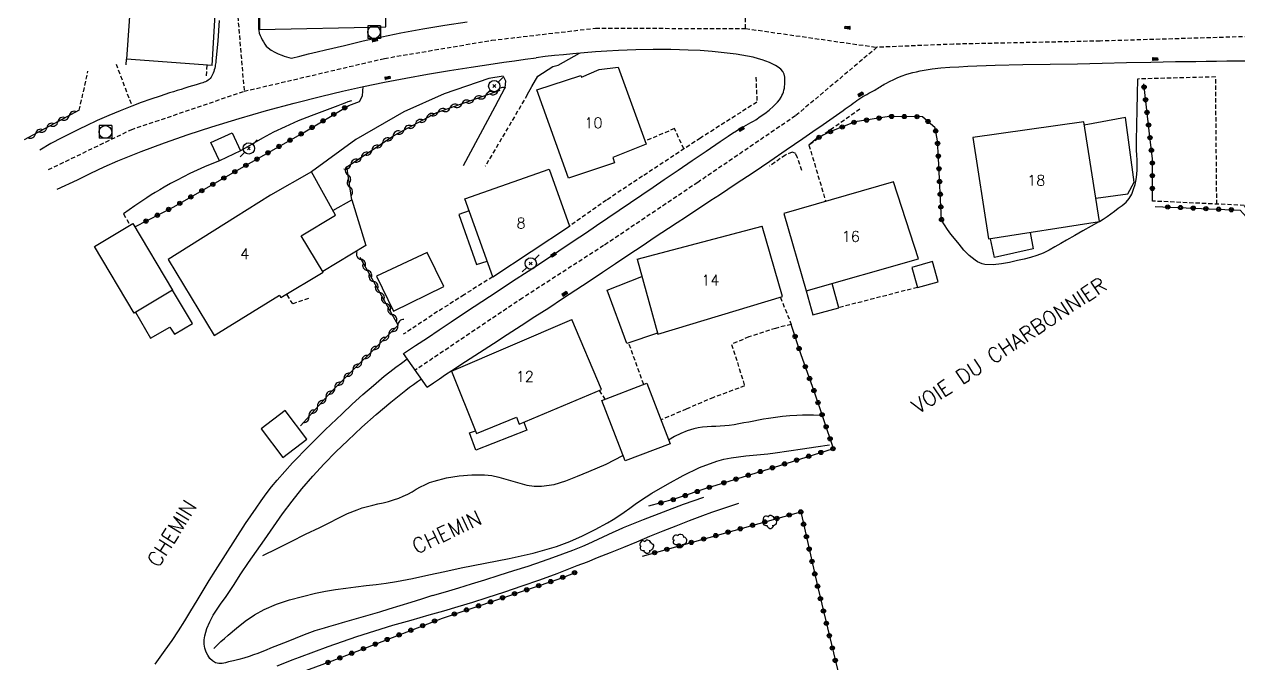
# Model space of a CAD drawing. Header units: millimetres. Extents: x 222014 to 223000, y 61000 to 62001.
# Drawn here: x 222495.9 to 222639.2, y 61342.8 to 61418.3 of the extents above; entities that cross this region are included whole.
import ezdxf
from ezdxf.enums import TextEntityAlignment as Align

# ---------------------------------------------------------------- set-up
doc = ezdxf.new("R2010")
doc.units = ezdxf.units.MM
doc.linetypes.add('DASHED', pattern=[0.75, 0.5, -0.25])
doc.layers.get('0').update_dxf_attribs({"linetype": 'CONTINUOUS'})
for name, color, linetype in [('W0001', 6, 'DASHED'), ('W0008', 7, 'CONTINUOUS'), ('W0017', 7, 'CONTINUOUS'), ('W0071', 7, 'CONTINUOUS'), ('W0101', 7, 'CONTINUOUS'), ('W0104', 1, 'CONTINUOUS'), ('W0112', 1, 'DASHED'), ('W0211', 2, 'CONTINUOUS'), ('W0214', 2, 'CONTINUOUS'), ('W0300', 7, 'CONTINUOUS'), ('W0310', 3, 'CONTINUOUS'), ('W0322', 7, 'CONTINUOUS'), ('W0323', 7, 'CONTINUOUS'), ('W0401', 7, 'CONTINUOUS'), ('W0420', 7, 'CONTINUOUS'), ('W0473', 7, 'CONTINUOUS'), ('W0989', 7, 'CONTINUOUS'), ('W0991', 7, 'CONTINUOUS'), ('W1102', 7, 'CONTINUOUS')]:
    doc.layers.add(name, color=color, linetype=linetype)
doc.styles.get("Standard").update_dxf_attribs({"font": 'romans.shx', "width": 0.85})

# ---------------------------------------------------------------- blocks, each defined once
blk = doc.blocks.new('T420')
for p, q in [((0.75, 0.75), (-0.75, 0.75)), ((-0.75, 0.75), (-0.75, -0.75)), ((0.75, 0.75), (0.75, -0.75)), ((0.75, -0.75), (-0.75, -0.75))]:
    blk.add_line(p, q)
blk.add_ellipse((0, 0), major_axis=(-0.53, 0.53), ratio=1, start_param=3.926991, end_param=10.210176)
blk = doc.blocks.new('T401')
for p, q in [((-0.3, 0.3), (0, 0.3)), ((-0.3, -0.25), (-0.3, 0.3)), ((-0.3, 0.15), (0, 0.15)), ((-0.3, 0), (0, 0)), ((0, 0.3), (0, -0.25)), ((-0.3, -0.15), (0, -0.15)), ((-0.3, -0.25), (-0.3, -0.3)), ((-0.3, -0.3), (0, -0.3)), ((0, -0.3), (0, -0.25))]:
    blk.add_line(p, q)
blk = doc.blocks.new('T473')
for p, q in [((-0.166667, 0.166667), (0.166667, -0.166667)), ((-0.166667, -0.166667), (0.166667, 0.166667)), ((0.500001, 0.500001), (1.000002, 1.000002)), ((-1.000002, -1.000002), (-0.500001, -0.500001))]:
    blk.add_line(p, q)
blk.add_ellipse((0, 0), major_axis=(0.471405, 0.471405), ratio=1, start_param=5.4977871438, end_param=11.780972451)
blk = doc.blocks.new('T300')
for p, q in [((-0.8, 0.51), (-0.86, 0.34)), ((-0.86, 0.34), (-0.86, 0.17)), ((-0.86, 0.17), (-0.74, 0.06)), ((-0.69, 0.63), (-0.8, 0.51)), ((-0.8, -0.06), (-0.74, 0.06)), ((-0.74, 0.06), (-0.69, 0.11)), ((-0.57, 0.69), (-0.69, 0.63)), ((-0.46, 0.69), (-0.57, 0.69)), ((-0.29, 0.63), (-0.46, 0.69)), ((-0.29, 0.63), (-0.17, 0.74)), ((-0.23, 0.57), (-0.29, 0.63)), ((-0.17, 0.74), (-0.06, 0.8)), ((-0.06, 0.8), (0.06, 0.8)), ((0.06, 0.8), (0.23, 0.74)), ((0.23, 0.74), (0.34, 0.63)), ((0.34, 0.63), (0.4, 0.51)), ((0.46, 0.46), (0.34, 0.46)), ((0.4, 0.51), (0.4, 0.46)), ((0.57, 0.4), (0.46, 0.46)), ((0.57, 0.4), (0.69, 0.29)), ((0.69, 0.29), (0.74, 0.17)), ((0.74, 0.06), (0.69, -0.17)), ((0.74, 0.17), (0.74, 0.06)), ((-0.8, -0.17), (-0.8, -0.06)), ((-0.8, -0.23), (-0.8, -0.17)), ((-0.74, -0.34), (-0.8, -0.23)), ((-0.69, -0.4), (-0.74, -0.34)), ((-0.51, -0.46), (-0.69, -0.4)), ((-0.4, -0.46), (-0.51, -0.46)), ((-0.4, -0.46), (-0.34, -0.46)), ((-0.34, -0.46), (-0.34, -0.4)), ((-0.34, -0.51), (-0.34, -0.46)), ((-0.29, -0.63), (-0.34, -0.51)), ((-0.17, -0.74), (-0.29, -0.63)), ((-0.06, -0.8), (-0.17, -0.74)), ((0.06, -0.8), (-0.06, -0.8)), ((0.17, -0.74), (0.06, -0.8)), ((0.23, -0.69), (0.17, -0.74)), ((0.29, -0.46), (0.23, -0.46)), ((0.29, -0.63), (0.23, -0.69)), ((0.46, -0.4), (0.29, -0.46)), ((0.34, -0.51), (0.29, -0.63)), ((0.34, -0.51), (0.34, -0.46)), ((0.57, -0.34), (0.46, -0.4)), ((0.63, -0.29), (0.57, -0.34)), ((0.69, -0.17), (0.63, -0.29))]:
    blk.add_line(p, q)
blk = doc.blocks.new('t323o')
at = {"color": 0, "linetype": 'Continuous'}
for radius in [0.25, 0.15]:
    blk.add_circle((0, 0), radius, dxfattribs=at)
blk = doc.blocks.new('t310o')
at = {"color": 0, "linetype": 'Continuous'}
for centre, start, end in [((-0.5, 0.38), 216.8699, 323.1304), ((0.5, -0.37), 36.8699, 143.1303)]:
    blk.add_arc(centre, 0.625, start, end, dxfattribs=at)
blk = doc.blocks.new('t322o')
at = {"color": 0, "linetype": 'Continuous'}
for radius in [0.25, 0.15]:
    blk.add_circle((0, 0), radius, dxfattribs=at)

msp = doc.modelspace()

# ---------------------------------------------------------------- linework, layer by layer
at = {"layer": 'W0001'}
for points in [[(222535.83, 61475.96), (222530.47, 61466.49), (222526.09, 61455.76), (222523.55, 61448.35), (222522.23, 61441.81), (222521.29, 61430.34), (222521.01, 61419.96), (222521.82, 61410.38)], [(222581.02, 61417.79), (222580.97, 61427.79), (222582.55, 61441.25), (222585.33, 61458.57)], [(222521.82, 61410.38), (222538.38, 61414.26), (222551.05, 61416.4), (222563.29, 61417.83), (222581.02, 61417.79)], [(222581.02, 61417.79), (222596.52, 61415.57)], [(223000, 61307.86), (222991.95, 61310.57), (222968.19, 61318.72), (222944.57, 61326.71), (222922.94, 61334.08), (222897.53, 61342.13), (222875.54, 61348.94), (222848.42, 61357.3), (222825.53, 61364.46), (222797.44, 61373.33), (222773.68, 61380.56), (222747.18, 61389.18), (222723.16, 61396.63), (222704.54, 61402.26), (222681.11, 61409.63), (222667.05, 61414.08), (222656.88, 61416.51), (222642.68, 61416.9), (222622.87, 61416.31), (222605.57, 61415.94), (222596.52, 61415.57)], [(222596.52, 61415.57), (222586.9, 61407.48), (222575.37, 61399.63), (222564.26, 61392.16), (222554.68, 61385.98), (222542.03, 61377.47)], [(222498.72, 61401.13), (222498.72, 61401.13), (222508.5, 61405.85), (222521.82, 61410.38)]]:
    msp.add_lwpolyline(points, dxfattribs=at)
at = {"layer": 'W0008'}
for points in [[(222523.47, 61421.44), (222523.52, 61418.15), (222523.52, 61418), (222523.52, 61417.85), (222523.52, 61417.7), (222523.54, 61417.55), (222523.61, 61417.26), (222523.71, 61416.98), (222523.83, 61416.72), (222523.96, 61416.45), (222524.11, 61416.2), (222524.26, 61415.95), (222524.44, 61415.71), (222524.65, 61415.5), (222525.02, 61415.23), (222525.43, 61415.01), (222525.84, 61414.82), (222526.26, 61414.64), (222526.54, 61414.53), (222526.82, 61414.43), (222527.11, 61414.35), (222527.4, 61414.28)], [(222518.89, 61418.75), (222518.71, 61416.33), (222518.48, 61413.92), (222518.47, 61413.77), (222518.45, 61413.61), (222518.42, 61413.46), (222518.39, 61413.31), (222518.35, 61413.12), (222518.3, 61412.92), (222518.24, 61412.72), (222518.17, 61412.53), (222518.1, 61412.36), (222518.02, 61412.2), (222517.93, 61412.04), (222517.82, 61411.9), (222517.7, 61411.78), (222517.57, 61411.68), (222517.43, 61411.58), (222517.28, 61411.5), (222517.12, 61411.44), (222516.96, 61411.39), (222516.79, 61411.35), (222516.63, 61411.3), (222516.18, 61411.16), (222515.73, 61411.02), (222515.28, 61410.89), (222514.83, 61410.75), (222514.38, 61410.61), (222513.93, 61410.47), (222513.48, 61410.33), (222513.03, 61410.18), (222511.91, 61409.82), (222510.79, 61409.44), (222509.67, 61409.06), (222508.57, 61408.64), (222507.2, 61408.09), (222505.84, 61407.52), (222504.49, 61406.92), (222503.16, 61406.29)], [(222518.89, 61418.75), (222518.71, 61416.33), (222518.48, 61413.92), (222518.47, 61413.77), (222518.45, 61413.61), (222518.42, 61413.46), (222518.39, 61413.31), (222518.35, 61413.12), (222518.3, 61412.92), (222518.24, 61412.72), (222518.17, 61412.53), (222518.1, 61412.36), (222518.02, 61412.2), (222517.93, 61412.04), (222517.82, 61411.9), (222517.7, 61411.78), (222517.57, 61411.68), (222517.43, 61411.58), (222517.28, 61411.5), (222517.12, 61411.44), (222516.96, 61411.39), (222516.79, 61411.35), (222516.63, 61411.3), (222516.18, 61411.16), (222515.73, 61411.02), (222515.28, 61410.89), (222514.83, 61410.75), (222514.38, 61410.61), (222513.93, 61410.47), (222513.48, 61410.33), (222513.03, 61410.18), (222511.91, 61409.82), (222510.79, 61409.44), (222509.67, 61409.06), (222508.57, 61408.64), (222507.2, 61408.09), (222505.84, 61407.52), (222504.49, 61406.92), (222503.16, 61406.29)], [(222527.4, 61414.28), (222528.41, 61414.54), (222529.42, 61414.79), (222530.43, 61415.04), (222531.44, 61415.28), (222533.65, 61415.8), (222535.87, 61416.32), (222538.09, 61416.82), (222540.32, 61417.27), (222542.92, 61417.75), (222545.52, 61418.18), (222548.14, 61418.58)], [(222578.02, 61404.44), (222578.49, 61404.77), (222578.97, 61405.1), (222579.45, 61405.42), (222579.94, 61405.73), (222580.22, 61405.9), (222580.5, 61406.06), (222580.79, 61406.22), (222581.08, 61406.37), (222581.36, 61406.53), (222581.65, 61406.69), (222581.93, 61406.85), (222582.21, 61407.03), (222582.75, 61407.39), (222583.29, 61407.77), (222583.81, 61408.17), (222584.3, 61408.61), (222584.56, 61408.85), (222584.8, 61409.1), (222585.03, 61409.38), (222585.22, 61409.68), (222585.31, 61409.88), (222585.4, 61410.08), (222585.47, 61410.29), (222585.54, 61410.51), (222585.59, 61410.73), (222585.62, 61410.94), (222585.65, 61411.17), (222585.66, 61411.39), (222585.66, 61411.72), (222585.63, 61412.06), (222585.55, 61412.4), (222585.41, 61412.71), (222585.17, 61413), (222584.87, 61413.22), (222584.56, 61413.41), (222584.24, 61413.57), (222583.84, 61413.78), (222583.42, 61413.95), (222582.99, 61414.09), (222582.55, 61414.23), (222581.9, 61414.4), (222581.24, 61414.53), (222580.58, 61414.65), (222579.91, 61414.75), (222578.5, 61414.93), (222577.08, 61415.07), (222575.65, 61415.18), (222574.23, 61415.25), (222572.17, 61415.3), (222570.11, 61415.31), (222568.05, 61415.27), (222566, 61415.2), (222564.65, 61415.13), (222563.3, 61415.03), (222561.96, 61414.92), (222560.62, 61414.8), (222559.53, 61414.7), (222558.45, 61414.59), (222557.36, 61414.47), (222556.28, 61414.34)], [(222499.76, 61398.84), (222502.14, 61399.94), (222503.72, 61400.72), (222505.3, 61401.48), (222506.91, 61402.19), (222509.65, 61403.29), (222512.41, 61404.31), (222515.2, 61405.28), (222517.99, 61406.19), (222521.22, 61407.18), (222524.46, 61408.11), (222527.71, 61408.99), (222530.98, 61409.81), (222533.45, 61410.4), (222535.93, 61410.94), (222538.41, 61411.45), (222540.9, 61411.94), (222543.47, 61412.4), (222546.05, 61412.82), (222548.63, 61413.22), (222551.2, 61413.61), (222552.47, 61413.8), (222553.74, 61413.99), (222555.01, 61414.17), (222556.28, 61414.34)], [(222587.77, 61404.81), (222588.97, 61405.62), (222590.17, 61406.45), (222591.36, 61407.28), (222592.55, 61408.12), (222592.78, 61408.29), (222593.01, 61408.46), (222593.24, 61408.63), (222593.47, 61408.8), (222593.7, 61408.98), (222593.93, 61409.14), (222594.16, 61409.31), (222594.4, 61409.47), (222594.63, 61409.61), (222594.86, 61409.75), (222595.09, 61409.88), (222595.32, 61410.01), (222595.56, 61410.14), (222595.79, 61410.27), (222596.03, 61410.4), (222596.26, 61410.53), (222596.42, 61410.63), (222596.58, 61410.72), (222596.74, 61410.82), (222596.9, 61410.92), (222597.06, 61411.02), (222597.22, 61411.12), (222597.38, 61411.22), (222597.55, 61411.31), (222598.02, 61411.55), (222598.5, 61411.79), (222598.99, 61412.01), (222599.49, 61412.2), (222599.91, 61412.35), (222600.33, 61412.47), (222600.76, 61412.58), (222601.19, 61412.68), (222601.64, 61412.78), (222602.1, 61412.88), (222602.56, 61412.96), (222603.02, 61413.02), (222604.07, 61413.14), (222605.12, 61413.22), (222606.18, 61413.28), (222607.23, 61413.33), (222610.48, 61413.46), (222613.72, 61413.53), (222616.97, 61413.58), (222620.21, 61413.64), (222623.09, 61413.71), (222625.98, 61413.77), (222628.86, 61413.83), (222631.75, 61413.88), (222632.96, 61413.9), (222634.17, 61413.91), (222635.38, 61413.93), (222636.59, 61413.94), (222637.8, 61413.96), (222639.01, 61413.97), (222640.22, 61413.99)], [(222503.16, 61406.29), (222502.44, 61405.94), (222501.73, 61405.59), (222501.02, 61405.23), (222500.3, 61404.88), (222499.01, 61404.23), (222497.69, 61403.42)], [(222540.65, 61379.43), (222542.05, 61380.37), (222543.45, 61381.3), (222544.85, 61382.24), (222546.26, 61383.18), (222548.07, 61384.37), (222549.88, 61385.57), (222551.7, 61386.76), (222553.51, 61387.96), (222555.33, 61389.15), (222557.14, 61390.34), (222558.95, 61391.54), (222560.76, 61392.75), (222562.1, 61393.65), (222563.43, 61394.55), (222564.77, 61395.45), (222566.1, 61396.35), (222567.43, 61397.26), (222568.76, 61398.16), (222570.09, 61399.07), (222571.42, 61399.97), (222573.07, 61401.09), (222574.72, 61402.21), (222576.37, 61403.32), (222578.02, 61404.44)], [(222543.44, 61375.47), (222544.16, 61375.96), (222544.89, 61376.46), (222545.61, 61376.94), (222546.34, 61377.43), (222547.97, 61378.5), (222549.6, 61379.56), (222551.24, 61380.62), (222552.88, 61381.67), (222554.52, 61382.73), (222556.15, 61383.78), (222557.79, 61384.84), (222559.42, 61385.91), (222560.99, 61386.94), (222562.55, 61387.98), (222564.11, 61389.02), (222565.67, 61390.06), (222567.23, 61391.1), (222568.79, 61392.15), (222570.35, 61393.19), (222571.92, 61394.22), (222572.92, 61394.88), (222573.92, 61395.54), (222574.92, 61396.19), (222575.92, 61396.85), (222576.93, 61397.51), (222577.93, 61398.16), (222578.93, 61398.82), (222579.92, 61399.49), (222581.89, 61400.81), (222583.86, 61402.13), (222585.81, 61403.47), (222587.77, 61404.81)], [(222543.44, 61375.47), (222540.65, 61379.43)]]:
    msp.add_lwpolyline(points, dxfattribs=at)
at = {"layer": 'W0017'}
for points in [[(222558.9, 61413.47), (222561.41, 61414.88)], [(222555.25, 61409.96), (222555.77, 61410.96), (222556.51, 61412.15), (222558.25, 61413.29), (222558.9, 61413.47)], [(222552.38, 61412.15), (222550.71, 61411.9), (222545.42, 61410.08), (222540.66, 61407.94), (222535, 61404.7), (222529.79, 61400.86)], [(222534.18, 61408.72), (222535.45, 61409.18), (222535.81, 61409.86), (222535.87, 61410.94)], [(222552.38, 61412.15), (222552.69, 61411.62), (222552.6, 61410.79), (222551.4, 61408.53), (222547.69, 61401.59)]]:
    msp.add_lwpolyline(points, dxfattribs=at)
at = {"layer": 'W0071'}
for points in [[(222511.31, 61342.78), (222512.52, 61344.41), (222513.32, 61345.55), (222514.08, 61346.71), (222514.82, 61347.88), (222515.55, 61349.07), (222516.26, 61350.26), (222516.98, 61351.45), (222517.7, 61352.63), (222518.44, 61353.81), (222519.62, 61355.66), (222520.8, 61357.52), (222521.99, 61359.36), (222523.23, 61361.18), (222523.83, 61362.03), (222524.43, 61362.87), (222525.06, 61363.69), (222525.72, 61364.49), (222527.55, 61366.54), (222529.45, 61368.51), (222531.4, 61370.44), (222533.38, 61372.33), (222534.59, 61373.47), (222535.83, 61374.58), (222537.09, 61375.67), (222538.37, 61376.74), (222539.03, 61377.28), (222539.71, 61377.8), (222540.39, 61378.31), (222541.08, 61378.81)], [(222544.06, 61350.86), (222542.77, 61350.45), (222541.48, 61350.04), (222540.19, 61349.64), (222538.89, 61349.24), (222537.79, 61348.91), (222536.69, 61348.59), (222535.59, 61348.26), (222534.49, 61347.94), (222533.95, 61347.78), (222533.41, 61347.63), (222532.87, 61347.48), (222532.33, 61347.33), (222531.79, 61347.18), (222531.25, 61347.02), (222530.72, 61346.85), (222530.18, 61346.68), (222529.24, 61346.34), (222528.31, 61345.98), (222527.38, 61345.61), (222526.45, 61345.24), (222525.94, 61345.04), (222525.44, 61344.84), (222524.94, 61344.64), (222524.43, 61344.43), (222523.93, 61344.23), (222523.42, 61344.04), (222522.91, 61343.85), (222522.4, 61343.67), (222521.8, 61343.48), (222521.19, 61343.3), (222520.58, 61343.14), (222519.96, 61343.02), (222519.61, 61342.94), (222519.24, 61342.86), (222518.85, 61342.83), (222518.46, 61342.92), (222518.08, 61343.14), (222517.78, 61343.45), (222517.54, 61343.81), (222517.35, 61344.18), (222517.2, 61344.65), (222517.12, 61345.14), (222517.11, 61345.64), (222517.18, 61346.12), (222517.42, 61346.97), (222517.76, 61347.77), (222518.17, 61348.54), (222518.64, 61349.27), (222519.12, 61349.96), (222519.62, 61350.65), (222520.11, 61351.34), (222520.57, 61352.05), (222521.44, 61353.42), (222522.35, 61354.76), (222523.28, 61356.09), (222524.21, 61357.42), (222525.29, 61358.96), (222526.37, 61360.49), (222527.48, 61362), (222528.65, 61363.47), (222529.94, 61364.96), (222531.27, 61366.4), (222532.64, 61367.81), (222534.05, 61369.18), (222535.7, 61370.73), (222537.4, 61372.23), (222539.13, 61373.69), (222540.9, 61375.11), (222541.35, 61375.45), (222541.81, 61375.79), (222542.28, 61376.11), (222542.76, 61376.43)], [(222544.06, 61350.86), (222545.61, 61351.32), (222547.15, 61351.78), (222548.68, 61352.25), (222550.22, 61352.73), (222551.94, 61353.26), (222553.65, 61353.8), (222555.36, 61354.35), (222557.06, 61354.92), (222558.26, 61355.34), (222559.45, 61355.77), (222560.64, 61356.23), (222561.82, 61356.7), (222562.43, 61356.96), (222563.03, 61357.23), (222563.62, 61357.51), (222564.22, 61357.79), (222564.81, 61358.07), (222565.4, 61358.35), (222566, 61358.63), (222566.61, 61358.89), (222568.95, 61359.84), (222571.31, 61360.76), (222573.69, 61361.63), (222576.08, 61362.47)], [(222543.67, 61348.57), (222545.39, 61349.07), (222547.1, 61349.58), (222548.81, 61350.1), (222550.52, 61350.64), (222552.59, 61351.32), (222554.65, 61352.02), (222556.71, 61352.73), (222558.76, 61353.47), (222559.96, 61353.92), (222561.15, 61354.39), (222562.34, 61354.86), (222563.53, 61355.34), (222565.08, 61355.96), (222566.63, 61356.59), (222568.18, 61357.22), (222569.72, 61357.86), (222571.27, 61358.49), (222572.83, 61359.11), (222574.38, 61359.72), (222575.95, 61360.31), (222577.01, 61360.7), (222578.08, 61361.07), (222579.15, 61361.43), (222580.23, 61361.77)], [(222525.74, 61342.58), (222526.61, 61342.93), (222527.49, 61343.27), (222528.37, 61343.6), (222530.05, 61344.22), (222531.74, 61344.84), (222533.43, 61345.44), (222535.13, 61346.02), (222537.25, 61346.7), (222539.38, 61347.35), (222541.52, 61347.97), (222543.67, 61348.57)]]:
    msp.add_lwpolyline(points, dxfattribs=at)
at = {"layer": 'W0101'}
for points in [[(222538.55, 61418), (222538.43, 61431.47), (222523.62, 61431.45)], [(222523.62, 61431.45), (222523.63, 61417.69), (222538.55, 61418)], [(222518.05, 61413.42), (222518.66, 61424.13)], [(222507.88, 61413.5), (222507.93, 61414.18)], [(222518.05, 61413.42), (222507.93, 61414.18)], [(222525.99, 61386.32), (222526.14, 61386.06), (222531.15, 61389.05), (222528.54, 61393.31), (222532.61, 61395.74), (222529.79, 61400.86), (222524.94, 61398.12), (222520.79, 61395.51)], [(222551.16, 61388.48), (222547.89, 61397.69), (222557.81, 61401.17), (222560.24, 61394.48)], [(222520.79, 61395.51), (222512.87, 61390.52), (222518.29, 61381.54), (222525.99, 61386.32)], [(222551.16, 61388.48), (222560.24, 61394.48)], [(222568.22, 61390.56), (222570.66, 61381.7), (222585.38, 61386.14), (222582.96, 61394.45)], [(222568.22, 61390.56), (222582.96, 61394.45)], [(222546.3, 61377.33), (222549.26, 61369.97), (222553.97, 61371.9), (222554.3, 61371.11), (222564.01, 61375.17), (222560.49, 61383.44)], [(222546.3, 61377.33), (222560.49, 61383.44)]]:
    msp.add_lwpolyline(points, dxfattribs=at)
for points in [[(222565.54, 61401.95), (222560.1, 61400.11), (222556.36, 61410.56), (222561.55, 61412.25), (222561.65, 61412.06), (222563.74, 61412.95), (222565.98, 61413.22), (222569.27, 61404.15), (222565.35, 61402.57)], [(222620.93, 61406.79), (222607.82, 61404.93), (222609.7, 61392.95), (222622.78, 61395)], [(222598.48, 61399.69), (222585.51, 61395.96), (222588.18, 61386.81), (222601.42, 61390.59)]]:
    msp.add_lwpolyline(points, close=True, dxfattribs=at)
at = {"layer": 'W0104'}
for points in [[(222622.35, 61397.77), (222626.13, 61398.27), (222626.87, 61399.67), (222625.86, 61407.28), (222620.99, 61406.39)], [(222532.3, 61396.32), (222534.53, 61397.57), (222536.18, 61392.16), (222531.11, 61389.12)], [(222548.4, 61396.27), (222547.18, 61395.85), (222549.27, 61389.95), (222550.5, 61390.33)], [(222614.59, 61393.71), (222614.96, 61391.79), (222610.4, 61390.76), (222609.93, 61392.98)], [(222570.62, 61381.84), (222567, 61380.6), (222564.66, 61386.91), (222568.78, 61388.53)], [(222508.99, 61384.3), (222510.77, 61381.23), (222513.04, 61382.53), (222513.59, 61381.73), (222515.72, 61382.97), (222513.36, 61386.89)], [(222588.18, 61386.81), (222588.96, 61383.98), (222592.02, 61384.84), (222591.24, 61387.69)], [(222554.82, 61371.33), (222555.18, 61370.39), (222549.17, 61368.04), (222548.44, 61370.06), (222549.13, 61370.3)]]:
    msp.add_lwpolyline(points, dxfattribs=at)
for points in [[(222517.9, 61404.33), (222520.4, 61405.49), (222521.4, 61403.34), (222518.9, 61402.18)], [(222508.83, 61384.2), (222504.16, 61392.07), (222508.69, 61394.76), (222513.36, 61386.89)], [(222543.42, 61391.37), (222537.43, 61388.54), (222539.44, 61384.42), (222545.39, 61387.35)], [(222600.63, 61389.59), (222601.3, 61387.23), (222603.73, 61387.91), (222603.06, 61390.28)], [(222569.36, 61375.93), (222572.1, 61368.78), (222566.78, 61366.75), (222564.05, 61373.89)], [(222529.22, 61369.32), (222526.66, 61372.69), (222523.82, 61370.53), (222526.38, 61367.17)]]:
    msp.add_lwpolyline(points, close=True, dxfattribs=at)
at = {"layer": 'W0112'}
for points in [[(222502.36, 61408.14), (222503.39, 61412.74)], [(222506.7, 61413.6), (222508.55, 61408.73)], [(222517.43, 61413.47), (222517.33, 61412.19)], [(222582.23, 61412.04), (222582.35, 61409.1), (222575.68, 61404.86), (222568.84, 61400.35), (222564.59, 61397.53), (222560.24, 61394.48)], [(222636.63, 61397.06), (222636.5, 61412.07), (222627.33, 61411.83)], [(222555.25, 61409.96), (222550.28, 61401.54)], [(222594.51, 61408.28), (222588.49, 61404.04)], [(222572.63, 61405.97), (222569.14, 61404.5)], [(222573.73, 61403.57), (222572.63, 61405.97)], [(222588.49, 61404.04), (222590.47, 61397.39)], [(222587.66, 61401.02), (222587.15, 61402.51), (222586.93, 61403.02), (222586.52, 61403.18), (222585.72, 61402.86), (222583.83, 61401.54)], [(222645.54, 61394.16), (222642.05, 61394.09), (222639.88, 61396.91), (222629.03, 61397.42)], [(222507.59, 61395.9), (222508.35, 61394.56)], [(222551.16, 61388.48), (222547.79, 61386.36), (222544.65, 61384.37), (222540.61, 61381.7)], [(222529.43, 61385.92), (222527.57, 61385.28), (222526.83, 61386.48)], [(222601.3, 61387.23), (222592.02, 61384.84)], [(222585.12, 61386.06), (222586.4, 61382.87)], [(222586.4, 61382.87), (222584.55, 61382.4), (222581.4, 61381.39), (222579.37, 61380.51), (222580.9, 61375.61), (222577.22, 61374.24), (222574.01, 61372.87), (222571.02, 61371.59)], [(222568.99, 61375.78), (222567.21, 61380.67)], [(222563.73, 61375.06), (222564.41, 61374.03)]]:
    msp.add_lwpolyline(points, dxfattribs=at)
at = {"layer": 'W0211'}
msp.add_lwpolyline([(222518.24, 61344.6), (222518.64, 61345.02), (222519.06, 61345.42), (222519.49, 61345.8), (222519.93, 61346.18), (222520.94, 61347), (222521.96, 61347.82), (222523.03, 61348.57), (222524.17, 61349.23), (222525.64, 61349.86), (222527.16, 61350.36), (222528.7, 61350.77), (222530.25, 61351.13), (222531.43, 61351.38), (222532.62, 61351.58), (222533.82, 61351.74), (222535.02, 61351.89), (222536.21, 61352.03), (222537.41, 61352.18), (222538.6, 61352.34), (222539.79, 61352.53), (222541.71, 61352.89), (222543.62, 61353.29), (222545.53, 61353.71), (222547.43, 61354.12), (222550.26, 61354.69), (222553.1, 61355.23), (222555.93, 61355.85), (222558.71, 61356.65), (222560.26, 61357.23), (222561.78, 61357.9), (222563.27, 61358.64), (222564.73, 61359.43), (222565.4, 61359.83), (222566.06, 61360.26), (222566.7, 61360.71), (222567.34, 61361.18), (222567.97, 61361.64), (222568.61, 61362.1), (222569.27, 61362.53), (222569.94, 61362.94), (222571.78, 61364.01), (222573.65, 61365.04), (222575.59, 61365.97), (222577.61, 61366.72), (222578.45, 61366.95), (222579.31, 61367.12), (222580.18, 61367.25), (222581.05, 61367.35), (222581.92, 61367.43), (222582.78, 61367.51), (222583.65, 61367.6), (222584.51, 61367.71), (222586.12, 61367.94), (222587.72, 61368.18), (222589.32, 61368.42), (222590.93, 61368.66)], dxfattribs=at)
at = {"layer": 'W0214'}
for points in [[(222622.78, 61395), (222623.24, 61395.3), (222623.68, 61395.6), (222624.12, 61395.91), (222624.56, 61396.24), (222625.01, 61396.57), (222625.48, 61396.91), (222625.92, 61397.28), (222626.29, 61397.72), (222626.6, 61398.25), (222626.82, 61398.81), (222626.98, 61399.39), (222627.1, 61399.98), (222627.18, 61400.55), (222627.22, 61401.13), (222627.23, 61401.71), (222627.22, 61402.29), (222627.19, 61402.86), (222627.17, 61403.44), (222627.15, 61404.01), (222627.15, 61404.59), (222627.18, 61406.4), (222627.22, 61408.21), (222627.27, 61410.03), (222627.33, 61411.84)], [(222534.48, 61409.26), (222534.08, 61409.12), (222533.69, 61408.97), (222533.29, 61408.82), (222532.89, 61408.67), (222531.32, 61408.08), (222529.75, 61407.49), (222528.19, 61406.88), (222526.65, 61406.2), (222525.3, 61405.54), (222523.98, 61404.85), (222522.68, 61404.11), (222521.4, 61403.34)], [(222518.9, 61402.18), (222518.02, 61401.82), (222517.15, 61401.46), (222516.29, 61401.07), (222515.43, 61400.67), (222514.66, 61400.29), (222513.9, 61399.89), (222513.14, 61399.48), (222512.39, 61399.06), (222511.86, 61398.76), (222511.34, 61398.45), (222510.83, 61398.14), (222510.32, 61397.81), (222509.63, 61397.35), (222508.94, 61396.88), (222508.26, 61396.4), (222507.59, 61395.9)], [(222622.78, 61395), (222621.81, 61394.45), (222620.84, 61393.9), (222619.87, 61393.36), (222618.89, 61392.81), (222618.21, 61392.42), (222617.53, 61392.01), (222616.84, 61391.63), (222616.12, 61391.29), (222615.39, 61391.01), (222614.64, 61390.77), (222613.89, 61390.57), (222613.12, 61390.39), (222612.18, 61390.19), (222611.22, 61390), (222610.24, 61389.9), (222609.26, 61389.94), (222608.95, 61390.01), (222608.65, 61390.12), (222608.37, 61390.26), (222608.1, 61390.43), (222607.4, 61390.99), (222606.78, 61391.63), (222606.21, 61392.32), (222605.66, 61393), (222605.25, 61393.52), (222604.86, 61394.05), (222604.49, 61394.6), (222604.14, 61395.16)], [(222589.7, 61372.11), (222589.04, 61372.14), (222588.39, 61372.15), (222587.73, 61372.14), (222587.07, 61372.12), (222586.23, 61372.06), (222585.39, 61371.98), (222584.55, 61371.87), (222583.72, 61371.76), (222583.14, 61371.67), (222582.55, 61371.57), (222581.97, 61371.46), (222581.39, 61371.34), (222580.81, 61371.23), (222580.23, 61371.12), (222579.65, 61371.02), (222579.07, 61370.93), (222578.55, 61370.88), (222578.03, 61370.84), (222577.51, 61370.82), (222576.99, 61370.8), (222576.46, 61370.78), (222575.94, 61370.73), (222575.42, 61370.65), (222574.91, 61370.54), (222574.13, 61370.3), (222573.37, 61370), (222572.63, 61369.64), (222571.93, 61369.22)], [(222524.04, 61355.58), (222525.71, 61356.42), (222527.39, 61357.26), (222529.07, 61358.09), (222530.75, 61358.91), (222531.84, 61359.45), (222532.93, 61360), (222534.03, 61360.53), (222535.16, 61360.99), (222535.77, 61361.2), (222536.38, 61361.37), (222537, 61361.53), (222537.62, 61361.67), (222538.24, 61361.82), (222538.86, 61361.98), (222539.47, 61362.15), (222540.07, 61362.36), (222540.61, 61362.59), (222541.13, 61362.84), (222541.64, 61363.12), (222542.14, 61363.41), (222542.65, 61363.69), (222543.17, 61363.95), (222543.71, 61364.19), (222544.27, 61364.38), (222545.72, 61364.74), (222547.2, 61364.98), (222548.7, 61365.1), (222550.2, 61365.11), (222551.06, 61365.02), (222551.9, 61364.85), (222552.72, 61364.61), (222553.54, 61364.36), (222554.36, 61364.12), (222555.21, 61363.91), (222556.07, 61363.78), (222556.94, 61363.76), (222558.4, 61363.98), (222559.81, 61364.41), (222561.17, 61364.95), (222562.5, 61365.5), (222563.54, 61365.92), (222564.55, 61366.38), (222565.55, 61366.88), (222566.53, 61367.4)]]:
    msp.add_lwpolyline(points, dxfattribs=at)
at = {"layer": 'W0310'}
for points in [[(222534.53, 61397.57), (222533.95, 61401.45), (222539.56, 61405.22), (222544.55, 61407.86), (222552.05, 61410.5)], [(222502.36, 61408.14), (222495.87, 61404.66)], [(222528.48, 61370.9), (222532.08, 61374.9), (222540.02, 61382.77), (222535.51, 61390.75)]]:
    msp.add_lwpolyline(points, dxfattribs=at)
at = {"layer": 'W0322'}
for points in [[(222629.03, 61397.42), (222629.03, 61402.4), (222628.78, 61404.69), (222628.01, 61411.26)], [(222508.91, 61394.38), (222513.51, 61396.75), (222521.25, 61401.19), (222528.79, 61405.49), (222534.18, 61408.72)], [(222509.43, 61334.17), (222515.53, 61337.27), (222527.17, 61341.29), (222532.23, 61343.15), (222545.22, 61348.21)]]:
    msp.add_lwpolyline(points, dxfattribs=at)
at = {"layer": 'W0323'}
for points in [[(222604.14, 61395.16), (222603.78, 61402.5), (222603.67, 61404.53), (222603.39, 61406.06), (222601.91, 61407.38), (222597.95, 61407.41), (222593.95, 61406.77), (222590.97, 61405.59), (222589.46, 61404.85), (222588.49, 61404.04)], [(222629.35, 61396.79), (222639.39, 61396.35), (222641.87, 61393.59), (222645.6, 61393.68)], [(222587.56, 61379.29), (222586.4, 61382.87)], [(222591.38, 61368.22), (222589.11, 61374.97), (222587.56, 61379.29)], [(222577.02, 61363.72), (222584.31, 61365.99), (222591.38, 61368.22)], [(222577.02, 61363.72), (222572.46, 61362.18), (222569.57, 61361.43)], [(222568.83, 61355.51), (222587.53, 61360.75)], [(222587.53, 61360.75), (222589.53, 61351.83), (222592.76, 61338.36), (222593.84, 61334.49)], [(222545.22, 61348.21), (222558.88, 61352.79), (222561.04, 61353.64)]]:
    msp.add_lwpolyline(points, dxfattribs=at)
at = {"layer": 'W1102'}
msp.add_lwpolyline([(222508.7, 61424.88), (222507.93, 61414.18)], dxfattribs=at)

# ---------------------------------------------------------------- block references
at = {"layer": 'W0300'}
for p in [(222583.93, 61359.55), (222573.3, 61357.31), (222569.39, 61356.62)]:
    msp.add_blockref('T300', p, dxfattribs=at)
at = {"layer": 'W0310'}
for p, rotation in [((222551.78, 61410.4), 19.37645640431365), ((222547.54, 61408.91), 19.37645640431365), ((222548.95, 61409.41), 19.37645640431365), ((222550.37, 61409.9), 19.37645640431365), ((222501.16, 61407.5), 208.1974537641914), ((222544.71, 61407.91), 19.37645640431365), ((222546.12, 61408.41), 19.37645640431365), ((222498.52, 61406.08), 208.1974537641914), ((222499.84, 61406.79), 208.1974537641914), ((222542.04, 61406.53), 27.88936343848512), ((222543.37, 61407.23), 27.88936343848512), ((222497.19, 61405.37), 208.1974537641914), ((222539.4, 61405.11), 33.85933772912954), ((222540.72, 61405.83), 27.88936343848512), ((222536.91, 61403.44), 33.85933772912954), ((222538.16, 61404.28), 33.85933772912954), ((222534.42, 61401.77), 33.85933772912954), ((222535.67, 61402.61), 33.85933772912954), ((222534.08, 61400.53), 98.60865620453414), ((222534.31, 61399.05), 98.60865620453414), ((222535.62, 61390.55), 119.5068802803085), ((222536.36, 61389.25), 119.5068802803085), ((222537.1, 61387.94), 119.5068802803085), ((222537.84, 61386.63), 119.5068802803085), ((222538.58, 61385.33), 119.5068802803085), ((222539.32, 61384.02), 119.5068802803085), ((222539.98, 61382.73), 44.74638431946344), ((222538.92, 61381.67), 44.74638431946344), ((222537.85, 61380.62), 44.74638431946344), ((222535.72, 61378.5), 44.74638431946344), ((222536.78, 61379.56), 44.74638431946344), ((222534.65, 61377.45), 44.74638431946344), ((222533.59, 61376.39), 44.74638431946344), ((222531.49, 61374.25), 47.96923705066765), ((222532.52, 61375.34), 44.74638431946344), ((222530.49, 61373.13), 47.96923705066765), ((222529.49, 61372.02), 47.96923705066765)]:
    msp.add_blockref('t310o', p, dxfattribs=dict(at, rotation=rotation))
at = {"layer": 'W0322'}
for p, rotation in [((222628.05, 61410.87), 96.68198054461207), ((222628.23, 61409.38), 96.68198054461207), ((222532.41, 61407.66), 30.85583143824346), ((222533.7, 61408.43), 30.85583143824346), ((222628.4, 61407.89), 96.68198054461207), ((222531.13, 61406.89), 30.85583143824346), ((222628.58, 61406.4), 96.68198054461207), ((222528.55, 61405.35), 29.71541616142697), ((222529.84, 61406.12), 30.85583143824346), ((222628.75, 61404.91), 96.68198054461207), ((222525.94, 61403.87), 29.71541616142697), ((222527.24, 61404.61), 29.71541616142697), ((222628.92, 61403.42), 96.24422819069034), ((222523.34, 61402.38), 29.71541616142697), ((222524.64, 61403.12), 29.71541616142697), ((222520.73, 61400.89), 29.82693606894299), ((222522.03, 61401.64), 29.71541616142697), ((222629.03, 61401.92), 89.98849020125982), ((222518.13, 61399.4), 29.82693606894299), ((222519.43, 61400.15), 29.82693606894299), ((222629.03, 61400.42), 89.98849020125982), ((222515.53, 61397.91), 29.82693606894299), ((222516.83, 61398.65), 29.82693606894299), ((222629.03, 61398.92), 89.98849020125982), ((222512.91, 61396.44), 27.32716827656085), ((222514.23, 61397.16), 29.82693606894299), ((222510.24, 61395.06), 27.32716827656085), ((222511.58, 61395.75), 27.32716827656085), ((222544.3, 61347.86), 21.2756138617955), ((222540.11, 61346.22), 21.2756138617955), ((222541.5, 61346.77), 21.2756138617955), ((222542.9, 61347.31), 21.2756138617955), ((222535.91, 61344.59), 21.2756138617955), ((222537.31, 61345.13), 21.2756138617955), ((222538.71, 61345.68), 21.2756138617955), ((222533.12, 61343.5), 21.2756138617955), ((222534.52, 61344.05), 21.2756138617955), ((222531.72, 61342.97), 20.18184458975641)]:
    msp.add_blockref('t322o', p, dxfattribs=dict(at, rotation=rotation))
at = {"layer": 'W0323'}
for p, rotation in [((222593.81, 61406.72), 201.6420613013595), ((222595.29, 61406.98), 189.0718495320106), ((222596.77, 61407.22), 189.0718495320106), ((222598.25, 61407.41), 179.6092543410898), ((222599.75, 61407.4), 179.6092543410898), ((222601.25, 61407.39), 179.6092543410898), ((222602.54, 61406.82), 138.1775715345352), ((222589.68, 61404.95), 206.1996299536239), ((222591.03, 61405.61), 201.6420613013595), ((222592.42, 61406.16), 201.6420613013595), ((222603.45, 61405.71), 100.1661959710138), ((222603.68, 61404.23), 93.10318970968136), ((222603.76, 61402.73), 93.10318970968136), ((222603.84, 61401.23), 92.86123772734844), ((222603.91, 61399.73), 92.86123772734844), ((222603.99, 61398.23), 92.86123772734844), ((222604.06, 61396.74), 92.86123772734844), ((222630.85, 61396.72), 357.5168918244642), ((222632.35, 61396.66), 357.5168918244642), ((222633.85, 61396.59), 357.5168918244642), ((222635.35, 61396.53), 357.5168918244642), ((222636.85, 61396.46), 357.5168918244642), ((222638.35, 61396.4), 357.5168918244642), ((222604.14, 61395.24), 92.86123772734844), ((222586.86, 61381.45), 107.9871465704826), ((222587.33, 61380.02), 107.9871465704826), ((222588.07, 61377.88), 109.7041261548776), ((222588.57, 61376.47), 109.7041261548776), ((222589.08, 61375.06), 109.7041261548776), ((222589.56, 61373.64), 108.5723485102688), ((222590.04, 61372.21), 108.5723485102688), ((222590.52, 61370.79), 108.5723485102688), ((222590.99, 61369.37), 108.5723485102688), ((222589.9, 61367.75), 17.49455682537224), ((222591.33, 61368.2), 17.49455682537224), ((222585.61, 61366.4), 17.49455682537224), ((222587.04, 61366.85), 17.49455682537224), ((222588.47, 61367.3), 17.49455682537224), ((222581.32, 61365.06), 17.25728368339421), ((222582.75, 61365.5), 17.25728368339421), ((222584.18, 61365.95), 17.25728368339421), ((222576.73, 61363.63), 198.7284620049017), ((222578.45, 61364.17), 17.25728368339421), ((222579.88, 61364.61), 17.25728368339421), ((222571.02, 61361.8), 194.5619634344519), ((222572.47, 61362.18), 198.7284620049017), ((222573.89, 61362.66), 198.7284620049017), ((222575.31, 61363.14), 198.7284620049017), ((222586.17, 61360.37), 15.65111250007681), ((222587.53, 61360.74), 282.6572992808528), ((222581.83, 61359.16), 15.65111250007681), ((222583.28, 61359.56), 15.65111250007681), ((222584.72, 61359.97), 15.65111250007681), ((222587.86, 61359.28), 282.6572992808528), ((222576.06, 61357.54), 15.65111250007681), ((222577.5, 61357.94), 15.65111250007681), ((222578.95, 61358.35), 15.65111250007681), ((222580.39, 61358.75), 15.65111250007681), ((222588.19, 61357.81), 282.6572992808528), ((222571.72, 61356.32), 15.65111250007681), ((222573.17, 61356.73), 15.65111250007681), ((222574.61, 61357.13), 15.65111250007681), ((222588.52, 61356.35), 282.6572992808528), ((222570.28, 61355.92), 15.65111250007681), ((222588.85, 61354.89), 282.6572992808528), ((222560.83, 61353.56), 21.31959665278463), ((222589.18, 61353.42), 282.6572992808528), ((222556.6, 61352.03), 18.53810728162349), ((222558.02, 61352.51), 18.53810728162349), ((222559.43, 61353.01), 21.31959665278463), ((222589.51, 61351.96), 282.6572992808528), ((222552.33, 61350.6), 18.53810728162349), ((222553.75, 61351.08), 18.53810728162349), ((222555.18, 61351.55), 18.53810728162349), ((222589.85, 61350.5), 283.4534245983173), ((222548.07, 61349.17), 18.53810728162349), ((222549.49, 61349.64), 18.53810728162349), ((222550.91, 61350.12), 18.53810728162349), ((222590.2, 61349.04), 283.4534245983173), ((222546.64, 61348.69), 18.53810728162349), ((222590.55, 61347.58), 283.4534245983173), ((222590.9, 61346.12), 283.4534245983173), ((222591.25, 61344.67), 283.4534245983173), ((222591.6, 61343.21), 283.4534245983173)]:
    msp.add_blockref('t323o', p, dxfattribs=dict(at, rotation=rotation))
at = {"layer": 'W0401'}
for p, rotation in [((222593.07, 61418.05), 85.41197000596036), ((222537.26, 61416.29), 282.5234976783879), ((222629.36, 61414.04), 271.077808176739), ((222538.77, 61411.82), 281.1537852026119), ((222594.67, 61409.89), 300.5696634278837), ((222580.59, 61405.81), 299.2372506151651), ((222558.42, 61390.96), 303.5491626985724), ((222559.75, 61386.36), 303.3458177216974)]:
    msp.add_blockref('T401', p, dxfattribs=dict(at, rotation=rotation))
at = {"layer": 'W0420'}
for p in [(222537.16, 61417.36), (222505.45, 61405.58)]:
    msp.add_blockref('T420', p, dxfattribs=at)
at = {"layer": 'W0473'}
for p in [(222551.35, 61411), (222522.37, 61403.64), (222555.65, 61390.06)]:
    msp.add_blockref('T473', p, dxfattribs=at)

# ---------------------------------------------------------------- texts
at = {"layer": 'W0989'}
for s, rotation, p in [('VOIE DU CHARBONNIER', 33.5376, (222612.11, 61380.4)), ('CHEMIN', 58.1144, (222513.28, 61358.21)), ('CHEMIN', 25.3019, (222545.72, 61358.36))]:
    msp.add_text(s, height=1.75, rotation=rotation, dxfattribs=at).set_placement(p, align=Align.MIDDLE_CENTER)
at = {"layer": 'W0991'}
for s, p in [('10', (222563.05, 61406.66)), ('18', (222615.32, 61399.87)), ('8', (222554.51, 61394.82)), ('16', (222593.43, 61393.25)), ('4', (222521.89, 61391.2)), ('14', (222576.86, 61388.08)), ('12', (222554.95, 61376.71))]:
    msp.add_text(s, height=1.25, dxfattribs=at).set_placement(p, align=Align.MIDDLE_CENTER)

doc.saveas('drawing.dxf')
